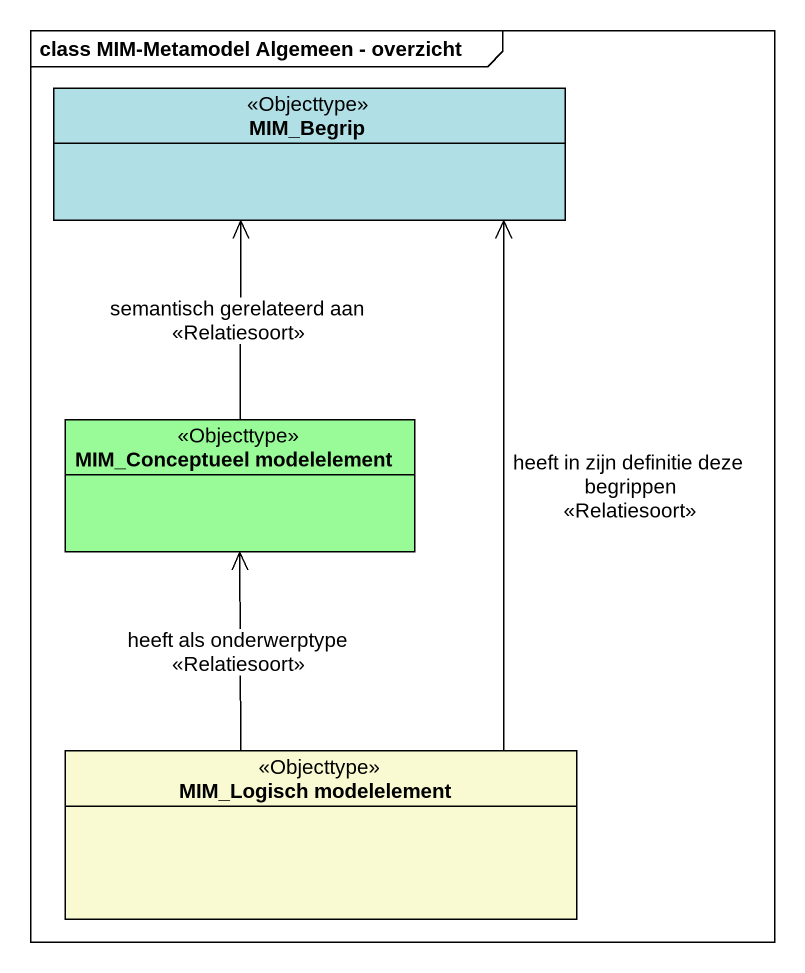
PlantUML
@startuml
mainframe class MIM-Metamodel Algemeen - overzicht
hide circle
hide empty members
class MIM_Begrip <<Objecttype>> #B0E0E6
class "MIM_Conceptueel modelelement" as MIM_Conceptueel_modelelement <<Objecttype>> #98FB98
class "MIM_Logisch modelelement" as MIM_Logisch_modelelement <<Objecttype>> #FAFAD2
MIM_Conceptueel_modelelement -up-> MIM_Begrip : semantisch gerelateerd aan\n<<Relatiesoort>>
MIM_Logisch_modelelement -up-> MIM_Begrip : heeft in zijn definitie deze begrippen\n<<Relatiesoort>>
MIM_Logisch_modelelement -up-> MIM_Conceptueel_modelelement : heeft als onderwerptype\n<<Relatiesoort>>
@enduml
